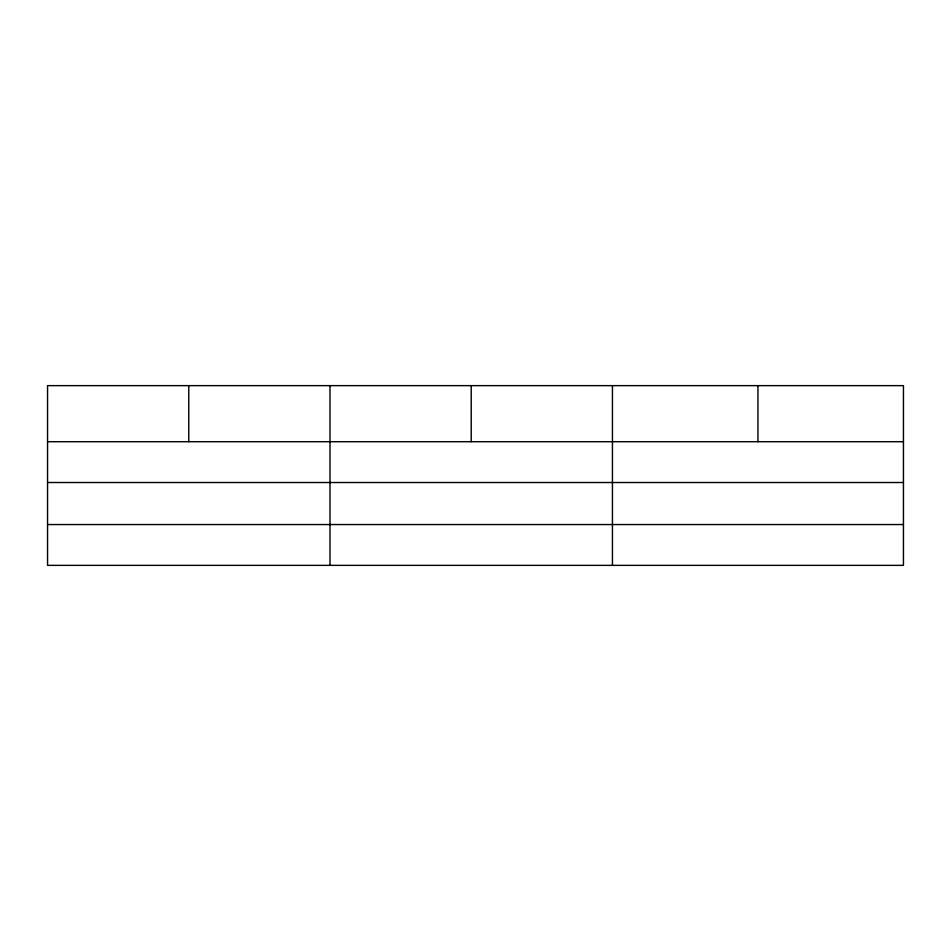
<?xml version="1.0" encoding="UTF-8"?>
<svg xmlns="http://www.w3.org/2000/svg" width="951" height="951" viewBox="0 0 951 951"><rect width="100%" height="100%" fill="white"/><g stroke="black" fill="none" stroke-linecap="round" stroke-linejoin="round"><path stroke-width="1.43" d="M903.45 482.514L903.45 385.642L47.55 385.642L47.55 565.358L903.45 565.358L903.45 482.514L47.55 482.514M47.55 441.704L903.45 441.704M47.55 524.548L903.45 524.548M757.947 385.642L757.947 441.704M612.444 385.642L612.444 565.358M471.22 385.642L471.22 441.704M329.997 385.642L329.997 565.358M188.774 385.642L188.774 441.704"/></g></svg>
